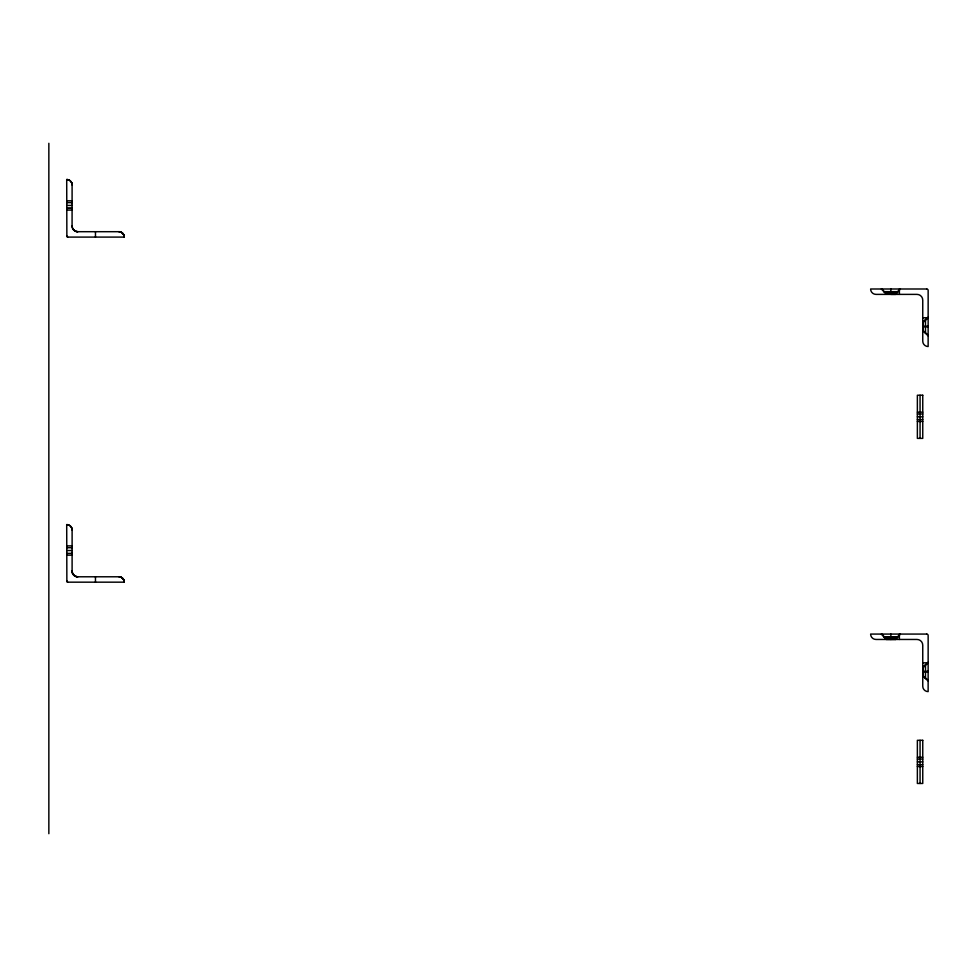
<?xml version="1.0" encoding="UTF-8"?>
<svg xmlns="http://www.w3.org/2000/svg" width="977" height="977" viewBox="0 0 977 977"><rect width="100%" height="100%" fill="white"/><g stroke="black" fill="none" stroke-linecap="round" stroke-linejoin="round"><path stroke-width="1.47" d="M66.863 581.388L66.705 524.637A10.881 7.694 -90 0 1 67.621 524.71A10.258 7.254 -90 0 1 68.488 524.942A8.878 6.277 -90 0 1 70.136 525.858A6.314 4.458 -90 0 1 71.516 527.568A4.213 2.98 -90 0 1 72.115 530.022L72.103 571.032A4.506 3.187 -90 0 0 72.738 573.633A6.754 4.775 -90 0 0 74.203 575.453A9.489 6.705 -90 0 0 75.962 576.454A10.967 7.755 -90 0 0 76.902 576.699A11.431 8.085 90 0 0 77.855 576.784L118.852 576.784A10.686 7.56 90 0 1 119.744 576.857A10.258 7.254 -90 0 1 120.623 577.077A8.878 6.277 -90 0 1 122.284 578.005A6.314 4.458 -90 0 1 123.664 579.703A6.314 4.458 90 0 0 122.272 578.018A8.878 6.277 90 0 0 120.623 577.089A10.258 7.254 90 0 0 119.744 576.857M66.705 235.652A1.441 1.441 0 0 0 67.669 237.02A2.369 1.673 90 0 1 67.23 236.764A1.685 1.197 -90 0 1 66.863 236.312L66.705 179.56A10.881 7.694 -90 0 1 67.621 179.634A10.258 7.254 -90 0 1 68.488 179.866A8.878 6.277 -90 0 1 70.136 180.782A6.314 4.458 -90 0 1 71.516 182.491M923.827 321.763L928.15 317.72M923.827 666.839L928.15 662.797L922.752 662.833M923.326 326.062L923.241 326.758M922.874 674.631L923.326 671.138M923.143 327.551L923.228 326.782L928.15 326.782M922.984 328.797L922.874 329.554M890.865 288.997L890.865 294.382L895.494 294.382L899.939 288.997M895.518 294.382L900.403 288.997M881.339 634.073L886.224 639.471L895.494 639.459L899.939 634.073M895.518 639.471L900.403 634.073M928.15 317.207L923.265 321.628L923.265 330.898L928.15 335.331M928.15 662.284L923.265 666.705L923.265 675.974L928.15 680.419M66.705 200.798L72.103 200.798M66.705 202.63L72.103 202.63M66.705 205.439L72.103 205.439M66.705 208.26L72.103 208.26M66.705 208.333L72.103 208.333M66.705 210.092L72.103 210.092M68.146 237.093L124.238 237.093A4.226 2.992 -90 0 0 123.639 234.639A6.314 4.458 -90 0 0 122.272 232.941A8.878 6.277 -90 0 0 120.623 232.001A10.258 7.254 -90 0 0 119.744 231.781A10.686 7.56 90 0 0 118.852 231.696L77.855 231.696A11.431 8.085 -90 0 1 76.902 231.622A10.967 7.755 -90 0 1 75.962 231.378A9.489 6.705 -90 0 1 74.191 230.389A6.754 4.775 -90 0 1 72.713 228.569A4.506 3.187 90 0 1 72.078 225.943L72.103 184.946A4.213 2.98 -90 0 0 71.504 182.504A4.213 2.98 90 0 1 72.115 184.946A5.398 5.398 0 0 0 66.705 179.56A10.881 7.694 90 0 1 67.621 179.634A10.258 7.254 90 0 1 68.488 179.866M884.234 291.659L897.509 291.659M884.234 292.172L897.509 292.172M881.804 288.997L886.224 293.869L895.494 293.869M922.752 317.757L928.15 317.757M922.752 321.628L923.839 321.628M922.752 326.269L928.15 326.269M923.265 330.91L928.15 335.856M917.366 412.16L922.752 412.16M917.366 413.992L922.752 413.992M917.366 416.813L922.752 416.813M917.366 419.622L922.752 419.622M917.366 421.453L922.752 421.453M66.705 545.874L72.103 545.874M66.705 547.706L72.103 547.706M66.705 550.527L72.103 550.527M66.705 553.409L72.103 553.348M66.705 555.168L72.103 555.168M68.146 582.17L124.238 582.17A4.226 2.992 -90 0 0 123.639 579.727A4.226 2.992 90 0 1 124.25 582.17A5.386 5.386 0 0 0 118.852 576.772M884.234 636.735L897.509 636.735M884.234 637.26L897.509 637.26M881.804 634.073L886.224 638.958L895.494 638.958M922.752 666.705L923.839 666.705M928.15 671.346L923.302 671.346M923.228 671.871L928.15 671.871M917.366 757.236L922.752 757.236M917.366 759.068L922.752 759.068M917.366 761.889L922.752 761.889M917.366 764.71L922.752 764.71M917.366 766.53L922.752 766.53M922.752 676.047L928.15 680.932M881.339 288.997L886.224 293.869M925.488 319.638L925.488 333.426M925.488 664.714L925.488 678.502M920.065 395.233L920.065 438.38M920.065 740.31L920.065 783.456M899.39 288.997L899.39 294.382M899.39 634.073L899.39 639.459M890.865 634.073L890.865 639.471M95.465 231.696L95.465 237.093M95.465 576.784L95.465 582.17M48.85 143.301L48.85 833.699M66.705 580.741A1.441 1.441 0 0 0 67.669 582.097A2.369 1.673 90 0 1 67.23 581.852A1.685 1.197 -90 0 1 66.863 581.388M71.504 527.58A4.213 2.98 90 0 1 72.115 530.022A5.398 5.398 0 0 0 66.705 524.637A10.881 7.694 90 0 1 67.621 524.71A10.258 7.254 90 0 1 68.488 524.942M72.713 228.569A6.754 4.775 90 0 0 74.203 230.377A9.489 6.705 90 0 0 75.962 231.378A10.967 7.755 90 0 0 76.902 231.622A11.431 8.085 90 0 0 77.855 231.696A5.752 5.752 0 0 1 72.103 225.943M926.709 288.997L870.617 288.997A5.373 5.373 0 0 0 875.99 294.382L917 294.382A5.752 5.752 0 0 1 922.752 300.134L922.752 341.144A5.373 5.373 0 0 0 928.138 346.53L928.15 290.425A1.441 1.441 0 0 0 926.709 288.997M922.752 395.233L917.366 395.233L917.366 438.38L922.752 438.38L922.752 395.233M926.709 634.073L870.617 634.073A5.373 5.373 0 0 0 875.99 639.459L917 639.459A5.752 5.752 0 0 1 922.752 645.223L922.752 686.22A5.373 5.373 0 0 0 928.138 691.606L928.15 635.514A1.441 1.441 0 0 0 926.709 634.073M922.752 740.31L917.366 740.31L917.366 783.456L922.752 783.456L922.752 740.31M72.103 571.032A5.752 5.752 0 0 0 77.855 576.784A11.431 8.085 -90 0 1 76.902 576.699A10.967 7.755 90 0 1 75.962 576.467A9.489 6.705 90 0 1 74.191 575.477A6.754 4.775 90 0 1 72.713 573.658A4.506 3.187 90 0 1 72.078 571.032M124.25 237.093A4.226 2.992 90 0 0 123.639 234.639A6.314 4.458 90 0 0 122.272 232.941A8.878 6.277 90 0 0 120.623 232.001A10.258 7.254 90 0 0 119.744 231.781A10.686 7.56 -90 0 0 118.852 231.696A5.386 5.386 0 0 1 124.238 237.093"/></g></svg>
